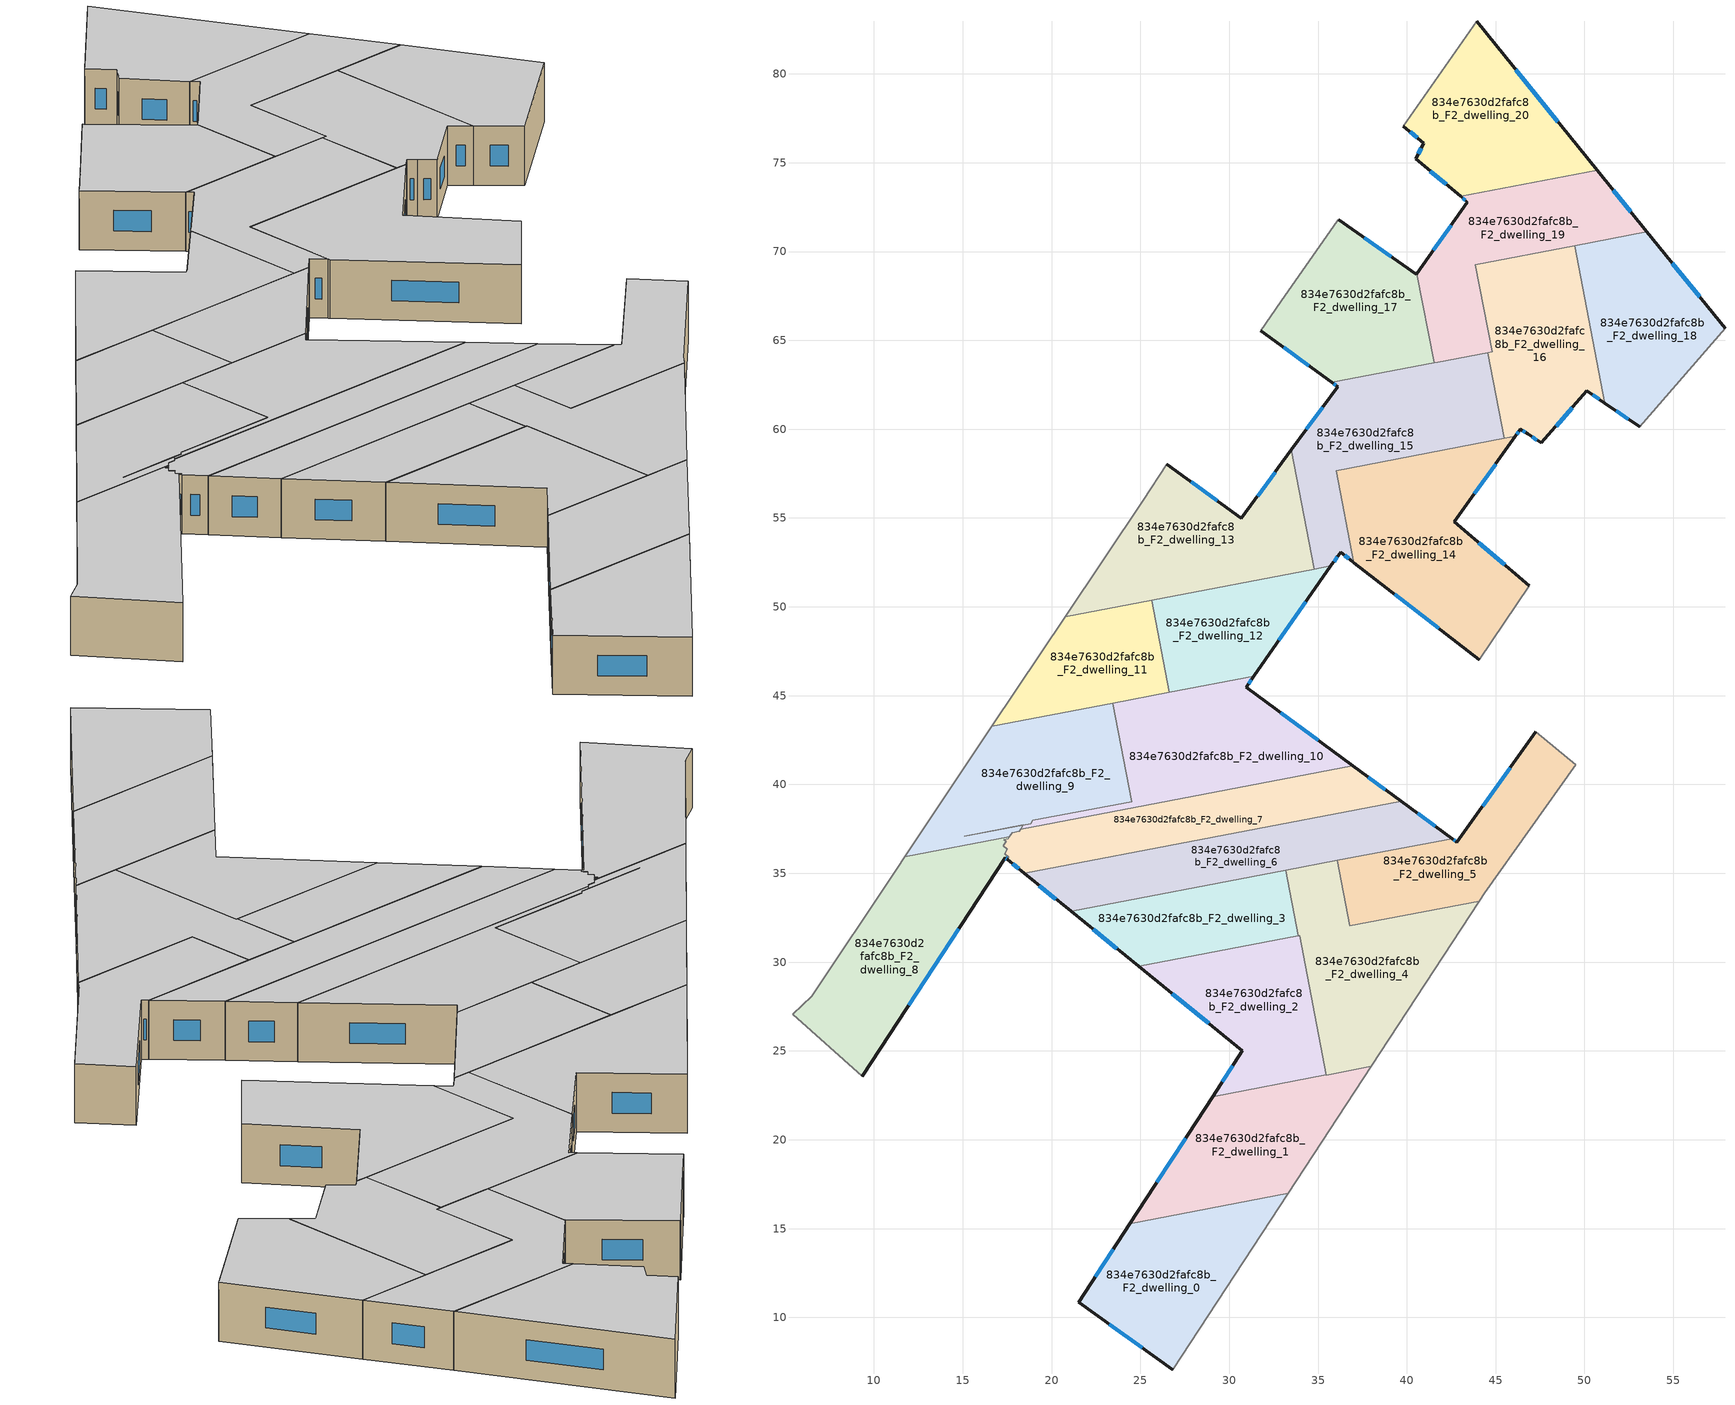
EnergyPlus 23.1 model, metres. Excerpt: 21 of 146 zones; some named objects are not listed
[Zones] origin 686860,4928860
834e7630d2fafc8b_F2_dwelling_0
 floor to 834e7630d2fafc8b_F1_dwelling_0 (EU_floor_Construction): 33.31,16.98 26.82,7.06 21.54,10.86 24.41,15.28 z6
 wall outside (EU_wall_Construction): 24.41,15.28 21.54,10.86 26.82,7.06 z6:9
 wall to 834e7630d2fafc8b_F2_dwelling_1 (EU_wall_Construction): 33.31,16.98 24.41,15.28 z6:9
 wall adiabatic (EU_wall_Construction): 26.82,7.06 33.31,16.98 z6:9
 window (EU_Window_Construction): 23.26,9.63 25.1,8.3 / 23.48,13.84 22.47,12.3 z6.98:8.02
 ceiling to 834e7630d2fafc8b_F3_dwelling_0 (EU_floor_Construction): 26.82,7.06 33.31,16.98 24.41,15.28 21.54,10.86 z9
834e7630d2fafc8b_F2_dwelling_1
 floor to 834e7630d2fafc8b_F1_dwelling_1 (EU_floor_Construction): 37.99,24.13 33.31,16.98 24.41,15.28 29.07,22.42 z6
 wall outside (EU_wall_Construction): 29.07,22.42 24.41,15.28 z6:9
 wall adiabatic (EU_wall_Construction): 33.31,16.98 37.99,24.13 z6:9
 wall to 834e7630d2fafc8b_F2_dwelling_2 (EU_wall_Construction): 35.47,23.65 29.07,22.42 z6:9
 wall to 834e7630d2fafc8b_F2_dwelling_4 (EU_wall_Construction): 37.99,24.13 35.47,23.65 z6:9
 window (EU_Window_Construction): 27.55,20.1 25.93,17.6 z6.98:8.02
 ceiling to 834e7630d2fafc8b_F3_dwelling_1 (EU_floor_Construction): 33.31,16.98 37.99,24.13 29.07,22.42 24.41,15.28 z9
834e7630d2fafc8b_F2_dwelling_10
 floor to 834e7630d2fafc8b_F1_dwelling_10 (EU_floor_Construction): 36.95,41.07 18.26,37.49 18.42,37.72 15.1,37.08 18.83,37.8 18.94,37.97 24.52,39.04 23.46,44.57 31.39,46.09 30.96,45.47 z6
 wall outside (EU_wall_Construction): 36.95,41.07 30.96,45.47 31.39,46.09 z6:9
 wall to 834e7630d2fafc8b_F2_dwelling_9 (EU_wall_Construction): 23.46,44.57 24.52,39.04 18.94,37.97 18.83,37.8 15.1,37.08 18.42,37.72 18.26,37.49 z6:9
 wall to 834e7630d2fafc8b_F2_dwelling_7 (EU_wall_Construction): 18.26,37.49 36.95,41.07 z6:9
 wall to 834e7630d2fafc8b_F2_dwelling_12 (EU_wall_Construction): 31.39,46.09 26.63,45.18 z6:9
 wall to 834e7630d2fafc8b_F2_dwelling_11 (EU_wall_Construction): 26.63,45.18 23.46,44.57 z6:9
 window (EU_Window_Construction): 31.1,45.67 31.25,45.89 / 35,42.5 32.91,44.04 z6.98:8.02
 ceiling to 834e7630d2fafc8b_F3_dwelling_10 (EU_floor_Construction): 36.95,41.07 30.96,45.47 31.39,46.09 23.46,44.57 24.52,39.04 18.94,37.97 18.83,37.8 15.1,37.08 18.42,37.72 18.26,37.49 z9
834e7630d2fafc8b_F2_dwelling_11
 floor to 834e7630d2fafc8b_F1_dwelling_11 (EU_floor_Construction): 25.64,50.37 26.63,45.18 16.65,43.27 20.77,49.43 z6
 wall adiabatic (EU_wall_Construction): 20.77,49.43 16.65,43.27 z6:9
 wall to 834e7630d2fafc8b_F2_dwelling_12 (EU_wall_Construction): 26.63,45.18 25.64,50.37 z6:9
 wall to 834e7630d2fafc8b_F2_dwelling_9 (EU_wall_Construction): 16.65,43.27 23.46,44.57 z6:9
 wall to 834e7630d2fafc8b_F2_dwelling_13 (EU_wall_Construction): 25.64,50.37 20.77,49.43 z6:9
 ceiling to 834e7630d2fafc8b_F3_dwelling_11 (EU_floor_Construction): 26.63,45.18 25.64,50.37 20.77,49.43 16.65,43.27 z9
834e7630d2fafc8b_F2_dwelling_12
 floor to 834e7630d2fafc8b_F1_dwelling_12 (EU_floor_Construction): 35.73,52.3 31.39,46.09 26.63,45.18 25.64,50.37 z6
 wall outside (EU_wall_Construction): 31.39,46.09 35.73,52.3 z6:9
 wall to 834e7630d2fafc8b_F2_dwelling_15 (EU_wall_Construction): 35.73,52.3 34.78,52.12 z6:9
 wall to 834e7630d2fafc8b_F2_dwelling_13 (EU_wall_Construction): 34.79,52.12 25.64,50.37 z6:9
 window (EU_Window_Construction): 32.8,48.11 34.32,50.28 z6.98:8.02
 ceiling to 834e7630d2fafc8b_F3_dwelling_12 (EU_floor_Construction): 31.39,46.09 35.73,52.3 25.64,50.37 26.63,45.18 z9
834e7630d2fafc8b_F2_dwelling_13
 floor to 834e7630d2fafc8b_F1_dwelling_13 (EU_floor_Construction): 33.5,58.83 34.79,52.12 20.77,49.43 25.16,56 26.5,58.02 30.69,54.97 z6
 wall outside (EU_wall_Construction): 33.5,58.83 30.69,54.97 26.5,58.02 z6:9
 wall adiabatic (EU_wall_Construction): 26.5,58.02 25.16,56 20.77,49.43 z6:9
 wall to 834e7630d2fafc8b_F2_dwelling_15 (EU_wall_Construction): 34.79,52.12 33.5,58.83 z6:9
 window (EU_Window_Construction): 29.33,55.96 27.86,57.03 / 32.59,57.57 31.6,56.23 z6.98:8.02
 ceiling to 834e7630d2fafc8b_F3_dwelling_13 (EU_floor_Construction): 34.79,52.12 33.5,58.83 30.69,54.97 26.5,58.02 25.16,56 20.77,49.43 z9
834e7630d2fafc8b_F2_dwelling_14
 floor to 834e7630d2fafc8b_F1_dwelling_14 (EU_floor_Construction): 46.11,59.6 42.68,54.79 46.88,51.18 44.09,47.01 37.02,52.49 36.03,57.67 z6
 wall outside (EU_wall_Construction): 37.02,52.49 44.09,47.01 / 46.88,51.18 42.68,54.79 46.11,59.6 z6:9
 wall adiabatic (EU_wall_Construction): 44.09,47.01 46.88,51.18 z6:9
 wall to 834e7630d2fafc8b_F2_dwelling_15 (EU_wall_Construction): 45.48,59.48 36.03,57.67 37.02,52.49 z6:9
 wall to 834e7630d2fafc8b_F2_dwelling_16 (EU_wall_Construction): 46.11,59.6 45.48,59.48 z6:9
 window (EU_Window_Construction): 39.32,50.71 41.79,48.79 / 43.79,56.35 44.99,58.04 / 45.51,52.36 44.04,53.62 z6.98:8.02
 ceiling to 834e7630d2fafc8b_F3_dwelling_14 (EU_floor_Construction): 44.09,47.01 46.88,51.18 42.68,54.79 46.11,59.6 36.03,57.67 37.02,52.49 z9
834e7630d2fafc8b_F2_dwelling_15
 floor to 834e7630d2fafc8b_F1_dwelling_15 (EU_floor_Construction): 44.55,64.31 45.48,59.48 36.03,57.67 37.02,52.49 36.96,52.53 36.27,53.07 35.73,52.3 34.79,52.12 33.5,58.83 36.1,62.39 35.77,62.63 z6
 wall outside (EU_wall_Construction): 35.73,52.3 36.27,53.07 36.96,52.53 37.02,52.49 / 35.77,62.63 36.1,62.39 33.5,58.83 z6:9
 wall to 834e7630d2fafc8b_F2_dwelling_16 (EU_wall_Construction): 45.48,59.48 44.55,64.31 z6:9
 wall to 834e7630d2fafc8b_F2_dwelling_17 (EU_wall_Construction): 41.53,63.73 35.77,62.63 z6:9
 wall to 834e7630d2fafc8b_F2_dwelling_19 (EU_wall_Construction): 44.55,64.31 41.73,63.77 41.53,63.73 z6:9
 window (EU_Window_Construction): 36.49,52.9 36.74,52.71 / 35.9,52.55 36.09,52.82 / 35.25,61.23 34.35,59.99 / 35.88,62.55 35.99,62.47 z6.98:8.02
 ceiling to 834e7630d2fafc8b_F3_dwelling_15 (EU_floor_Construction): 45.48,59.48 44.55,64.31 35.77,62.63 36.1,62.39 33.5,58.83 34.79,52.12 35.73,52.3 36.27,53.07 36.96,52.53 37.02,52.49 36.03,57.67 z9
834e7630d2fafc8b_F2_dwelling_16
 floor to 834e7630d2fafc8b_F1_dwelling_16 (EU_floor_Construction): 49.45,70.33 51.15,61.46 50.13,62.15 47.58,59.22 46.8,59.73 46.39,59.99 46.11,59.6 45.48,59.48 44.55,64.31 44.8,64.36 43.86,69.26 z6
 wall outside (EU_wall_Construction): 46.11,59.6 46.39,59.99 46.8,59.73 47.58,59.22 50.13,62.15 51.15,61.46 z6:9
 wall to 834e7630d2fafc8b_F2_dwelling_18 (EU_wall_Construction): 51.15,61.46 49.45,70.33 z6:9
 wall to 834e7630d2fafc8b_F2_dwelling_19 (EU_wall_Construction): 49.45,70.33 43.86,69.26 44.8,64.36 44.55,64.31 z6:9
 window (EU_Window_Construction): 50.46,61.93 50.82,61.68 / 48.41,60.17 49.3,61.2 / 47.05,59.56 47.32,59.39 / 46.52,59.91 46.66,59.82 / 46.2,59.73 46.3,59.86 z6.98:8.02
 ceiling to 834e7630d2fafc8b_F3_dwelling_16 (EU_floor_Construction): 51.15,61.46 49.45,70.33 43.86,69.26 44.8,64.36 44.55,64.31 45.48,59.48 46.11,59.6 46.39,59.99 46.8,59.73 47.58,59.22 50.13,62.15 z9
834e7630d2fafc8b_F2_dwelling_17
 floor to 834e7630d2fafc8b_F1_dwelling_17 (EU_floor_Construction): 40.57,68.76 41.53,63.73 35.77,62.63 31.77,65.55 32.9,67.16 36.11,71.77 36.14,71.81 36.18,71.78 40.54,68.71 z6
 wall outside (EU_wall_Construction): 40.57,68.76 40.54,68.71 36.18,71.78 / 31.77,65.55 35.77,62.63 z6:9
 wall adiabatic (EU_wall_Construction): 36.18,71.78 36.14,71.81 36.11,71.77 32.9,67.16 31.77,65.55 z6:9
 wall to 834e7630d2fafc8b_F2_dwelling_19 (EU_wall_Construction): 41.53,63.73 40.57,68.76 z6:9
 window (EU_Window_Construction): 39.12,69.71 37.6,70.78 / 33.07,64.6 34.47,63.58 z6.98:8.02
 ceiling to 834e7630d2fafc8b_F3_dwelling_17 (EU_floor_Construction): 41.53,63.73 40.57,68.76 40.54,68.71 36.18,71.78 36.14,71.81 36.11,71.77 32.9,67.16 31.77,65.55 35.77,62.63 z9
834e7630d2fafc8b_F2_dwelling_18
 floor to 834e7630d2fafc8b_F1_dwelling_18 (EU_floor_Construction): 53.51,71.11 57.91,65.67 53.1,60.13 51.15,61.46 49.45,70.33 z6
 wall outside (EU_wall_Construction): 51.15,61.46 53.1,60.13 / 57.91,65.67 53.51,71.11 z6:9
 wall adiabatic (EU_wall_Construction): 53.1,60.13 57.91,65.67 z6:9
 wall to 834e7630d2fafc8b_F2_dwelling_19 (EU_wall_Construction): 53.51,71.11 49.45,70.33 z6:9
 window (EU_Window_Construction): 51.78,61.03 52.46,60.56 / 56.48,67.44 54.94,69.34 z6.98:8.02
 ceiling to 834e7630d2fafc8b_F3_dwelling_18 (EU_floor_Construction): 53.1,60.13 57.91,65.67 53.51,71.11 49.45,70.33 51.15,61.46 z9
834e7630d2fafc8b_F2_dwelling_19
 floor to 834e7630d2fafc8b_F1_dwelling_19 (EU_floor_Construction): 50.71,74.57 53.51,71.11 43.86,69.26 44.8,64.36 41.73,63.77 41.53,63.73 40.57,68.76 43.41,72.78 43.03,73.1 z6
 wall outside (EU_wall_Construction): 43.03,73.1 43.41,72.78 40.57,68.76 / 53.51,71.11 50.71,74.57 z6:9
 wall to 834e7630d2fafc8b_F2_dwelling_20 (EU_wall_Construction): 50.71,74.57 43.03,73.1 z6:9
 window (EU_Window_Construction): 43.16,72.99 43.29,72.88 / 52.6,72.23 51.62,73.44 / 42.49,71.47 41.49,70.07 z6.98:8.02
 ceiling to 834e7630d2fafc8b_F3_dwelling_19 (EU_floor_Construction): 53.51,71.11 50.71,74.57 43.03,73.1 43.41,72.78 40.57,68.76 41.53,63.73 41.73,63.77 44.8,64.36 43.86,69.26 z9
834e7630d2fafc8b_F2_dwelling_2
 floor to 834e7630d2fafc8b_F1_dwelling_2 (EU_floor_Construction): 33.97,31.5 35.47,23.65 29.07,22.42 30.75,25 24.9,29.76 z6
 wall outside (EU_wall_Construction): 24.9,29.76 30.75,25 29.07,22.42 z6:9
 wall to 834e7630d2fafc8b_F2_dwelling_4 (EU_wall_Construction): 35.47,23.65 33.97,31.5 33.89,31.48 z6:9
 wall to 834e7630d2fafc8b_F2_dwelling_3 (EU_wall_Construction): 33.89,31.48 24.9,29.76 z6:9
 window (EU_Window_Construction): 30.2,24.16 29.61,23.26 / 26.8,28.21 28.85,26.55 z6.98:8.02
 ceiling to 834e7630d2fafc8b_F3_dwelling_2 (EU_floor_Construction): 35.47,23.65 33.97,31.5 24.9,29.76 30.75,25 29.07,22.42 z9
834e7630d2fafc8b_F2_dwelling_20
 floor to 834e7630d2fafc8b_F1_dwelling_20 (EU_floor_Construction): 43.93,82.95 50.71,74.57 43.03,73.1 40.51,75.21 40.96,76.1 39.81,77.06 z6
 wall outside (EU_wall_Construction): 50.71,74.57 43.93,82.95 / 39.81,77.06 40.96,76.1 40.51,75.21 43.03,73.1 z6:9
 wall adiabatic (EU_wall_Construction): 43.93,82.95 39.81,77.06 z6:9
 window (EU_Window_Construction): 48.51,77.29 46.13,80.23 / 41.33,74.52 42.21,73.78 / 40.81,75.81 40.66,75.5 / 40.18,76.75 40.59,76.41 z6.98:8.02
 ceiling to 834e7630d2fafc8b_F3_dwelling_20 (EU_floor_Construction): 50.71,74.57 43.93,82.95 39.81,77.06 40.96,76.1 40.51,75.21 43.03,73.1 z9
834e7630d2fafc8b_F2_dwelling_3
 floor to 834e7630d2fafc8b_F1_dwelling_3 (EU_floor_Construction): 33.19,35.17 33.89,31.48 24.9,29.76 21.1,32.85 z6
 wall outside (EU_wall_Construction): 21.1,32.85 24.9,29.76 z6:9
 wall to 834e7630d2fafc8b_F2_dwelling_4 (EU_wall_Construction): 33.89,31.48 33.19,35.17 z6:9
 wall to 834e7630d2fafc8b_F2_dwelling_6 (EU_wall_Construction): 33.19,35.17 21.1,32.85 z6:9
 window (EU_Window_Construction): 22.34,31.85 23.67,30.77 z6.98:8.02
 ceiling to 834e7630d2fafc8b_F3_dwelling_3 (EU_floor_Construction): 33.89,31.48 33.19,35.17 21.1,32.85 24.9,29.76 z9
834e7630d2fafc8b_F2_dwelling_4
 floor to 834e7630d2fafc8b_F1_dwelling_4 (EU_floor_Construction): 44.08,33.43 37.99,24.13 35.47,23.65 33.97,31.5 33.89,31.48 33.19,35.17 36.09,35.72 36.8,32.04 z6
 wall to 834e7630d2fafc8b_F2_dwelling_5 (EU_wall_Construction): 44.08,33.43 36.8,32.04 36.09,35.72 z6:9
 wall adiabatic (EU_wall_Construction): 37.99,24.13 44.08,33.43 z6:9
 wall to 834e7630d2fafc8b_F2_dwelling_6 (EU_wall_Construction): 36.09,35.72 33.19,35.17 z6:9
 ceiling to 834e7630d2fafc8b_F3_dwelling_4 (EU_floor_Construction): 37.99,24.13 44.08,33.43 36.8,32.04 36.09,35.72 33.19,35.17 33.89,31.48 33.97,31.5 35.47,23.65 z9
834e7630d2fafc8b_F2_dwelling_5
 floor to 834e7630d2fafc8b_F1_dwelling_5 (EU_floor_Construction): 49.5,41.11 44.4,33.91 44.08,33.43 36.8,32.04 36.09,35.72 42.54,36.96 42.82,36.75 47.27,42.96 z6
 wall outside (EU_wall_Construction): 47.27,42.96 42.82,36.75 42.54,36.96 z6:9
 wall adiabatic (EU_wall_Construction): 44.08,33.43 44.4,33.91 49.5,41.11 47.27,42.96 z6:9
 wall to 834e7630d2fafc8b_F2_dwelling_6 (EU_wall_Construction): 42.54,36.96 36.09,35.72 z6:9
 window (EU_Window_Construction): 42.73,36.82 42.63,36.89 / 45.82,40.94 44.27,38.77 z6.98:8.02
 ceiling to 834e7630d2fafc8b_F3_dwelling_5 (EU_floor_Construction): 44.4,33.91 49.5,41.11 47.27,42.96 42.82,36.75 42.54,36.96 36.09,35.72 36.8,32.04 44.08,33.43 z9
834e7630d2fafc8b_F2_dwelling_6
 floor to 834e7630d2fafc8b_F1_dwelling_6 (EU_floor_Construction): 42.54,36.96 21.1,32.85 18.46,35 39.68,39.06 z6
 wall outside (EU_wall_Construction): 42.54,36.96 39.68,39.06 / 18.46,35 21.1,32.85 z6:9
 wall to 834e7630d2fafc8b_F2_dwelling_7 (EU_wall_Construction): 39.68,39.06 18.46,35 z6:9
 window (EU_Window_Construction): 41.61,37.64 40.61,38.38 / 19.32,34.3 20.24,33.55 z6.98:8.02
 ceiling to 834e7630d2fafc8b_F3_dwelling_6 (EU_floor_Construction): 42.54,36.96 39.68,39.06 18.46,35 21.1,32.85 z9
834e7630d2fafc8b_F2_dwelling_7
 floor to 834e7630d2fafc8b_F1_dwelling_7 (EU_floor_Construction): 39.68,39.06 18.46,35 17.51,35.78 17.59,35.9 17.35,36.09 17.52,36.35 17.29,36.54 17.45,36.79 17.32,36.9 17.55,36.94 17.78,37.29 18.19,37.37 18.26,37.49 36.95,41.07 z6
 wall outside (EU_wall_Construction): 39.68,39.06 36.95,41.07 / 17.51,35.78 18.46,35 z6:9
 wall to 834e7630d2fafc8b_F2_dwelling_8 (EU_wall_Construction): 17.63,37.06 17.55,36.94 17.32,36.9 17.45,36.79 17.29,36.54 17.52,36.35 17.35,36.09 17.59,35.9 17.51,35.78 z6:9
 wall to 834e7630d2fafc8b_F2_dwelling_9 (EU_wall_Construction): 18.26,37.49 18.19,37.37 17.78,37.29 17.63,37.06 z6:9
 window (EU_Window_Construction): 38.79,39.71 37.84,40.41 / 17.82,35.52 18.15,35.25 z6.98:8.02
 ceiling to 834e7630d2fafc8b_F3_dwelling_7 (EU_floor_Construction): 39.68,39.06 36.95,41.07 18.26,37.49 18.19,37.37 17.78,37.29 17.55,36.94 17.32,36.9 17.45,36.79 17.29,36.54 17.52,36.35 17.35,36.09 17.59,35.9 17.51,35.78 18.46,35 z9
834e7630d2fafc8b_F2_dwelling_8
 floor to 834e7630d2fafc8b_F1_dwelling_8 (EU_floor_Construction): 17.63,37.06 17.55,36.94 17.32,36.9 17.45,36.79 17.29,36.54 17.52,36.35 17.35,36.09 17.59,35.9 17.51,35.78 17.39,35.87 9.36,23.57 5.42,27.07 6.5,28.08 11.2,35.12 11.32,35.29 11.74,35.93 z6
 wall outside (EU_wall_Construction): 9.36,23.57 17.39,35.87 17.51,35.78 z6:9
 wall adiabatic (EU_wall_Construction): 11.74,35.93 11.32,35.29 11.2,35.12 6.5,28.08 5.42,27.07 9.36,23.57 z6:9
 wall to 834e7630d2fafc8b_F2_dwelling_9 (EU_wall_Construction): 17.63,37.06 11.74,35.93 z6:9
 window (EU_Window_Construction): 17.43,35.84 17.47,35.81 / 11.97,27.57 14.78,31.87 z6.98:8.02
 ceiling to 834e7630d2fafc8b_F3_dwelling_8 (EU_floor_Construction): 9.36,23.57 17.39,35.87 17.51,35.78 17.59,35.9 17.35,36.09 17.52,36.35 17.29,36.54 17.45,36.79 17.32,36.9 17.55,36.94 17.63,37.06 11.74,35.93 11.32,35.29 11.2,35.12 6.5,28.08 5.42,27.07 z9
834e7630d2fafc8b_F2_dwelling_9
 floor to 834e7630d2fafc8b_F1_dwelling_9 (EU_floor_Construction): 23.46,44.57 24.52,39.04 18.94,37.97 18.83,37.8 15.1,37.08 18.42,37.72 18.19,37.37 17.78,37.29 17.63,37.06 11.74,35.93 16.65,43.27 z6
 wall adiabatic (EU_wall_Construction): 16.65,43.27 11.74,35.93 z6:9
 ceiling to 834e7630d2fafc8b_F3_dwelling_9 (EU_floor_Construction): 24.52,39.04 23.46,44.57 16.65,43.27 11.74,35.93 17.63,37.06 17.78,37.29 18.19,37.37 18.42,37.72 15.1,37.08 18.83,37.8 18.94,37.97 z9
[Building]
EU S2 Campaign: North Axis=0; Terrain=City; Solar Distribution=FullExterior
[Site:Location]
Bologna: Latitude=44.5; Longitude=11.25; Time Zone=1; Elevation=37
[SizingPeriod:WeatherFileDays]
AnnualSizingPeriod: Begin Month=1; Begin Day of Month=1; End Month=12; End Day of Month=31; Day of Week for Start Day=Monday; Use Weather File Daylight Saving Period=No; Use Weather File Rain and Snow Indicators=No
[MATERIAL]
EU_InternalMass_Material: Roughness=MediumRough; Thickness=0.1; Conductivity=1; Density=1800; Specific Heat=900; Thermal Absorptance=0.9; Solar Absorptance=0.7; Visible Absorptance=0.7
[MATERIAL:NOMASS] Roughness=MediumRough; Thermal Absorptance=0.9; Solar Absorptance=0.7; Visible Absorptance=0.7
Name | Thermal Resistance
EU_wall_NoMass | 0.905828
EU_floor_NoMass | 0.67114
[WINDOWMATERIAL:SIMPLEGLAZINGSYSTEM]
EU_Window_SimpleGlazing: UFactor=4.52486; Solar Heat Gain Coefficient=0.85; Visible Transmittance=0.85
[CONSTRUCTION]
EU_wall_Construction: EU_wall_NoMass
EU_floor_Construction: EU_floor_NoMass
EU_Window_Construction: EU_Window_SimpleGlazing
EU_InternalMass_Construction: EU_InternalMass_Material
[ZONE] Type=1; Multiplier=1; Ceiling Height=autocalculate; Floor Area=autocalculate; Part of Total Floor Area=Yes
Name | Volume
834e7630d2fafc8b_F2_dwelling_0 | 167.116
834e7630d2fafc8b_F2_dwelling_1 | 167.156
834e7630d2fafc8b_F2_dwelling_10 | 183.51
834e7630d2fafc8b_F2_dwelling_11; 834e7630d2fafc8b_F2_dwelling_12 | 119.741
834e7630d2fafc8b_F2_dwelling_13 | 192.375
834e7630d2fafc8b_F2_dwelling_14 | 222.408
834e7630d2fafc8b_F2_dwelling_15 | 192.385
834e7630d2fafc8b_F2_dwelling_16 | 164.728
834e7630d2fafc8b_F2_dwelling_17 | 163.993
834e7630d2fafc8b_F2_dwelling_18 | 164.744
834e7630d2fafc8b_F2_dwelling_19 | 170.244
834e7630d2fafc8b_F2_dwelling_2 | 154.222
834e7630d2fafc8b_F2_dwelling_20 | 167.125
834e7630d2fafc8b_F2_dwelling_3 | 120.756
834e7630d2fafc8b_F2_dwelling_4 | 187.524
834e7630d2fafc8b_F2_dwelling_5 | 154.05
834e7630d2fafc8b_F2_dwelling_6 | 169.698
834e7630d2fafc8b_F2_dwelling_7 | 156.286
834e7630d2fafc8b_F2_dwelling_8 | 195.521
834e7630d2fafc8b_F2_dwelling_9 | 176.445
[INTERNALMASS] Construction=EU_InternalMass_Construction
Name | Zone or ZoneList | Surface Area
834e7630d2fafc8b_F2_dwelling_0_EU_InternalMass | 834e7630d2fafc8b_F2_dwelling_0 | 55.7056
834e7630d2fafc8b_F2_dwelling_1_EU_InternalMass | 834e7630d2fafc8b_F2_dwelling_1 | 55.7185
834e7630d2fafc8b_F2_dwelling_2_EU_InternalMass | 834e7630d2fafc8b_F2_dwelling_2 | 51.4087
834e7630d2fafc8b_F2_dwelling_3_EU_InternalMass | 834e7630d2fafc8b_F2_dwelling_3 | 40.2547
834e7630d2fafc8b_F2_dwelling_4_EU_InternalMass | 834e7630d2fafc8b_F2_dwelling_4 | 62.5079
834e7630d2fafc8b_F2_dwelling_5_EU_InternalMass | 834e7630d2fafc8b_F2_dwelling_5 | 51.3481
834e7630d2fafc8b_F2_dwelling_6_EU_InternalMass | 834e7630d2fafc8b_F2_dwelling_6 | 56.5643
834e7630d2fafc8b_F2_dwelling_7_EU_InternalMass | 834e7630d2fafc8b_F2_dwelling_7 | 52.0981
834e7630d2fafc8b_F2_dwelling_8_EU_InternalMass | 834e7630d2fafc8b_F2_dwelling_8 | 65.1701
834e7630d2fafc8b_F2_dwelling_9_EU_InternalMass | 834e7630d2fafc8b_F2_dwelling_9 | 58.8126
834e7630d2fafc8b_F2_dwelling_10_EU_InternalMass | 834e7630d2fafc8b_F2_dwelling_10 | 61.172
834e7630d2fafc8b_F2_dwelling_11_EU_InternalMass | 834e7630d2fafc8b_F2_dwelling_11 | 39.9137
834e7630d2fafc8b_F2_dwelling_12_EU_InternalMass | 834e7630d2fafc8b_F2_dwelling_12 | 39.9132
834e7630d2fafc8b_F2_dwelling_13_EU_InternalMass | 834e7630d2fafc8b_F2_dwelling_13 | 64.1222
834e7630d2fafc8b_F2_dwelling_14_EU_InternalMass | 834e7630d2fafc8b_F2_dwelling_14 | 74.1361
834e7630d2fafc8b_F2_dwelling_15_EU_InternalMass | 834e7630d2fafc8b_F2_dwelling_15 | 64.1271
834e7630d2fafc8b_F2_dwelling_16_EU_InternalMass | 834e7630d2fafc8b_F2_dwelling_16 | 54.9099
834e7630d2fafc8b_F2_dwelling_17_EU_InternalMass | 834e7630d2fafc8b_F2_dwelling_17 | 54.6657
834e7630d2fafc8b_F2_dwelling_18_EU_InternalMass | 834e7630d2fafc8b_F2_dwelling_18 | 54.9152
834e7630d2fafc8b_F2_dwelling_19_EU_InternalMass | 834e7630d2fafc8b_F2_dwelling_19 | 56.7516
834e7630d2fafc8b_F2_dwelling_20_EU_InternalMass | 834e7630d2fafc8b_F2_dwelling_20 | 55.7085
[OTHEREQUIPMENT] Fuel Type=Electricity; Design Level Calculation Method=Watts/Area; Power per Zone Floor Area=1; Fraction Latent=0; Fraction Radiant=0; Fraction Lost=0; Carbon Dioxide Generation Rate=0; EndUse Subcategory=EU_Step8_InternalGains
Name | Zone or ZoneList or Space or SpaceList | Schedule
EU_Step8_InternalGain_834e7630d2fafc8b_F2_dwelling_0_f000 | 834e7630d2fafc8b_F2_dwelling_0 | EU_Step8_GainSchedule_834e7630d2fafc8b_F2_dwelling_0_f000
EU_Step8_InternalGain_834e7630d2fafc8b_F2_dwelling_1_f000 | 834e7630d2fafc8b_F2_dwelling_1 | EU_Step8_GainSchedule_834e7630d2fafc8b_F2_dwelling_1_f000
EU_Step8_InternalGain_834e7630d2fafc8b_F2_dwelling_2_f000 | 834e7630d2fafc8b_F2_dwelling_2 | EU_Step8_GainSchedule_834e7630d2fafc8b_F2_dwelling_2_f000
EU_Step8_InternalGain_834e7630d2fafc8b_F2_dwelling_3_f000 | 834e7630d2fafc8b_F2_dwelling_3 | EU_Step8_GainSchedule_834e7630d2fafc8b_F2_dwelling_3_f000
EU_Step8_InternalGain_834e7630d2fafc8b_F2_dwelling_4_f000 | 834e7630d2fafc8b_F2_dwelling_4 | EU_Step8_GainSchedule_834e7630d2fafc8b_F2_dwelling_4_f000
EU_Step8_InternalGain_834e7630d2fafc8b_F2_dwelling_5_f000 | 834e7630d2fafc8b_F2_dwelling_5 | EU_Step8_GainSchedule_834e7630d2fafc8b_F2_dwelling_5_f000
EU_Step8_InternalGain_834e7630d2fafc8b_F2_dwelling_6_f000 | 834e7630d2fafc8b_F2_dwelling_6 | EU_Step8_GainSchedule_834e7630d2fafc8b_F2_dwelling_6_f000
EU_Step8_InternalGain_834e7630d2fafc8b_F2_dwelling_7_f000 | 834e7630d2fafc8b_F2_dwelling_7 | EU_Step8_GainSchedule_834e7630d2fafc8b_F2_dwelling_7_f000
EU_Step8_InternalGain_834e7630d2fafc8b_F2_dwelling_8_f000 | 834e7630d2fafc8b_F2_dwelling_8 | EU_Step8_GainSchedule_834e7630d2fafc8b_F2_dwelling_8_f000
EU_Step8_InternalGain_834e7630d2fafc8b_F2_dwelling_9_f000 | 834e7630d2fafc8b_F2_dwelling_9 | EU_Step8_GainSchedule_834e7630d2fafc8b_F2_dwelling_9_f000
EU_Step8_InternalGain_834e7630d2fafc8b_F2_dwelling_10_f000 | 834e7630d2fafc8b_F2_dwelling_10 | EU_Step8_GainSchedule_834e7630d2fafc8b_F2_dwelling_10_f000
EU_Step8_InternalGain_834e7630d2fafc8b_F2_dwelling_11_f000 | 834e7630d2fafc8b_F2_dwelling_11 | EU_Step8_GainSchedule_834e7630d2fafc8b_F2_dwelling_11_f000
EU_Step8_InternalGain_834e7630d2fafc8b_F2_dwelling_12_f000 | 834e7630d2fafc8b_F2_dwelling_12 | EU_Step8_GainSchedule_834e7630d2fafc8b_F2_dwelling_12_f000
EU_Step8_InternalGain_834e7630d2fafc8b_F2_dwelling_13_f000 | 834e7630d2fafc8b_F2_dwelling_13 | EU_Step8_GainSchedule_834e7630d2fafc8b_F2_dwelling_13_f000
EU_Step8_InternalGain_834e7630d2fafc8b_F2_dwelling_14_f000 | 834e7630d2fafc8b_F2_dwelling_14 | EU_Step8_GainSchedule_834e7630d2fafc8b_F2_dwelling_14_f000
EU_Step8_InternalGain_834e7630d2fafc8b_F2_dwelling_15_f000 | 834e7630d2fafc8b_F2_dwelling_15 | EU_Step8_GainSchedule_834e7630d2fafc8b_F2_dwelling_15_f000
EU_Step8_InternalGain_834e7630d2fafc8b_F2_dwelling_16_f000 | 834e7630d2fafc8b_F2_dwelling_16 | EU_Step8_GainSchedule_834e7630d2fafc8b_F2_dwelling_16_f000
EU_Step8_InternalGain_834e7630d2fafc8b_F2_dwelling_17_f000 | 834e7630d2fafc8b_F2_dwelling_17 | EU_Step8_GainSchedule_834e7630d2fafc8b_F2_dwelling_17_f000
EU_Step8_InternalGain_834e7630d2fafc8b_F2_dwelling_18_f000 | 834e7630d2fafc8b_F2_dwelling_18 | EU_Step8_GainSchedule_834e7630d2fafc8b_F2_dwelling_18_f000
EU_Step8_InternalGain_834e7630d2fafc8b_F2_dwelling_19_f000 | 834e7630d2fafc8b_F2_dwelling_19 | EU_Step8_GainSchedule_834e7630d2fafc8b_F2_dwelling_19_f000
EU_Step8_InternalGain_834e7630d2fafc8b_F2_dwelling_20_f000 | 834e7630d2fafc8b_F2_dwelling_20 | EU_Step8_GainSchedule_834e7630d2fafc8b_F2_dwelling_20_f000
[ZONEVENTILATION:DESIGNFLOWRATE] Schedule=EU_AlwaysOn; Design Flow Rate Calculation Method=AirChanges/Hour; Air Changes per Hour=0.73129; Ventilation Type=Natural; Fan Pressure Rise=0; Fan Total Efficiency=1; Constant Term Coefficient=1; Temperature Term Coefficient=0; Velocity Term Coefficient=0; Velocity Squared Term Coefficient=0; Minimum Indoor Temperature=-100; Maximum Indoor Temperature=100; Delta Temperature=-100; Minimum Outdoor Temperature=-100; Maximum Outdoor Temperature=100; Maximum Wind Speed=40
Name | Zone or ZoneList or Space or SpaceList
EU_ConstantAir_834e7630d2fafc8b_F2_dwelling_0 | 834e7630d2fafc8b_F2_dwelling_0
EU_ConstantAir_834e7630d2fafc8b_F2_dwelling_1 | 834e7630d2fafc8b_F2_dwelling_1
EU_ConstantAir_834e7630d2fafc8b_F2_dwelling_2 | 834e7630d2fafc8b_F2_dwelling_2
EU_ConstantAir_834e7630d2fafc8b_F2_dwelling_3 | 834e7630d2fafc8b_F2_dwelling_3
EU_ConstantAir_834e7630d2fafc8b_F2_dwelling_4 | 834e7630d2fafc8b_F2_dwelling_4
EU_ConstantAir_834e7630d2fafc8b_F2_dwelling_5 | 834e7630d2fafc8b_F2_dwelling_5
EU_ConstantAir_834e7630d2fafc8b_F2_dwelling_6 | 834e7630d2fafc8b_F2_dwelling_6
EU_ConstantAir_834e7630d2fafc8b_F2_dwelling_7 | 834e7630d2fafc8b_F2_dwelling_7
EU_ConstantAir_834e7630d2fafc8b_F2_dwelling_8 | 834e7630d2fafc8b_F2_dwelling_8
EU_ConstantAir_834e7630d2fafc8b_F2_dwelling_9 | 834e7630d2fafc8b_F2_dwelling_9
EU_ConstantAir_834e7630d2fafc8b_F2_dwelling_10 | 834e7630d2fafc8b_F2_dwelling_10
EU_ConstantAir_834e7630d2fafc8b_F2_dwelling_11 | 834e7630d2fafc8b_F2_dwelling_11
EU_ConstantAir_834e7630d2fafc8b_F2_dwelling_12 | 834e7630d2fafc8b_F2_dwelling_12
EU_ConstantAir_834e7630d2fafc8b_F2_dwelling_13 | 834e7630d2fafc8b_F2_dwelling_13
EU_ConstantAir_834e7630d2fafc8b_F2_dwelling_14 | 834e7630d2fafc8b_F2_dwelling_14
EU_ConstantAir_834e7630d2fafc8b_F2_dwelling_15 | 834e7630d2fafc8b_F2_dwelling_15
EU_ConstantAir_834e7630d2fafc8b_F2_dwelling_16 | 834e7630d2fafc8b_F2_dwelling_16
EU_ConstantAir_834e7630d2fafc8b_F2_dwelling_17 | 834e7630d2fafc8b_F2_dwelling_17
EU_ConstantAir_834e7630d2fafc8b_F2_dwelling_18 | 834e7630d2fafc8b_F2_dwelling_18
EU_ConstantAir_834e7630d2fafc8b_F2_dwelling_19 | 834e7630d2fafc8b_F2_dwelling_19
EU_ConstantAir_834e7630d2fafc8b_F2_dwelling_20 | 834e7630d2fafc8b_F2_dwelling_20
[HVACTEMPLATE:ZONE:IDEALLOADSAIRSYSTEM] System Availability Schedule=EU_AlwaysOn; Maximum Heating Supply Air Temperature=50; Minimum Cooling Supply Air Temperature=13; Maximum Heating Supply Air Humidity Ratio=0.0156; Minimum Cooling Supply Air Humidity Ratio=0.0077; Heating Limit=NoLimit; Cooling Limit=NoLimit; Heating Availability Schedule=EU_AlwaysOn; Cooling Availability Schedule=EU_CoolingOff; Dehumidification Control Type=ConstantSensibleHeatRatio; Cooling Sensible Heat Ratio=0.7; Dehumidification Setpoint=60; Humidification Control Type=None; Humidification Setpoint=30; Outdoor Air Method=None; Outdoor Air Flow Rate per Person=0.00944; Outdoor Air Flow Rate per Zone Floor Area=0; Outdoor Air Flow Rate per Zone=0; Demand Controlled Ventilation Type=None; Outdoor Air Economizer Type=NoEconomizer; Heat Recovery Type=None; Sensible Heat Recovery Effectiveness=0.7; Latent Heat Recovery Effectiveness=0.65
Name | Template Thermostat
834e7630d2fafc8b_F2_dwelling_0 | EU_HeatOnly_834e7630d2fafc8b_F2_dwelling_0
834e7630d2fafc8b_F2_dwelling_1 | EU_HeatOnly_834e7630d2fafc8b_F2_dwelling_1
834e7630d2fafc8b_F2_dwelling_2 | EU_HeatOnly_834e7630d2fafc8b_F2_dwelling_2
834e7630d2fafc8b_F2_dwelling_3 | EU_HeatOnly_834e7630d2fafc8b_F2_dwelling_3
834e7630d2fafc8b_F2_dwelling_4 | EU_HeatOnly_834e7630d2fafc8b_F2_dwelling_4
834e7630d2fafc8b_F2_dwelling_5 | EU_HeatOnly_834e7630d2fafc8b_F2_dwelling_5
834e7630d2fafc8b_F2_dwelling_6 | EU_HeatOnly_834e7630d2fafc8b_F2_dwelling_6
834e7630d2fafc8b_F2_dwelling_7 | EU_HeatOnly_834e7630d2fafc8b_F2_dwelling_7
834e7630d2fafc8b_F2_dwelling_8 | EU_HeatOnly_834e7630d2fafc8b_F2_dwelling_8
834e7630d2fafc8b_F2_dwelling_9 | EU_HeatOnly_834e7630d2fafc8b_F2_dwelling_9
834e7630d2fafc8b_F2_dwelling_10 | EU_HeatOnly_834e7630d2fafc8b_F2_dwelling_10
834e7630d2fafc8b_F2_dwelling_11 | EU_HeatOnly_834e7630d2fafc8b_F2_dwelling_11
834e7630d2fafc8b_F2_dwelling_12 | EU_HeatOnly_834e7630d2fafc8b_F2_dwelling_12
834e7630d2fafc8b_F2_dwelling_13 | EU_HeatOnly_834e7630d2fafc8b_F2_dwelling_13
834e7630d2fafc8b_F2_dwelling_14 | EU_HeatOnly_834e7630d2fafc8b_F2_dwelling_14
834e7630d2fafc8b_F2_dwelling_15 | EU_HeatOnly_834e7630d2fafc8b_F2_dwelling_15
834e7630d2fafc8b_F2_dwelling_16 | EU_HeatOnly_834e7630d2fafc8b_F2_dwelling_16
834e7630d2fafc8b_F2_dwelling_17 | EU_HeatOnly_834e7630d2fafc8b_F2_dwelling_17
834e7630d2fafc8b_F2_dwelling_18 | EU_HeatOnly_834e7630d2fafc8b_F2_dwelling_18
834e7630d2fafc8b_F2_dwelling_19 | EU_HeatOnly_834e7630d2fafc8b_F2_dwelling_19
834e7630d2fafc8b_F2_dwelling_20 | EU_HeatOnly_834e7630d2fafc8b_F2_dwelling_20
[SIZING:ZONE] Zone Cooling Design Supply Air Temperature Input Method=SupplyAirTemperature; Zone Cooling Design Supply Air Temperature=13; Zone Heating Design Supply Air Temperature Input Method=SupplyAirTemperature; Zone Heating Design Supply Air Temperature=50; Zone Cooling Design Supply Air Humidity Ratio=0.008; Zone Heating Design Supply Air Humidity Ratio=0.008; Cooling Design Air Flow Method=DesignDay; Cooling Design Air Flow Rate=0; Cooling Minimum Air Flow per Zone Floor Area=0.000762; Cooling Minimum Air Flow=0; Cooling Minimum Air Flow Fraction=0.2; Heating Design Air Flow Method=DesignDay; Heating Design Air Flow Rate=0; Heating Maximum Air Flow per Zone Floor Area=0.002032; Heating Maximum Air Flow=0.141576; Heating Maximum Air Flow Fraction=0.3; Account for Dedicated Outdoor Air System=No; Dedicated Outdoor Air System Control Strategy=NeutralSupplyAir; Dedicated Outdoor Air Low Setpoint Temperature for Design=autosize; Dedicated Outdoor Air High Setpoint Temperature for Design=autosize; Zone Load Sizing Method=Sensible Load Only No Latent Load; Zone Latent Cooling Design Supply Air Humidity Ratio Input Method=HumidityRatioDifference; Zone Cooling Design Supply Air Humidity Ratio Difference=0.005; Zone Latent Heating Design Supply Air Humidity Ratio Input Method=HumidityRatioDifference; Zone Humidification Design Supply Air Humidity Ratio Difference=0.005
834e7630d2fafc8b_F2_dwelling_0; 834e7630d2fafc8b_F2_dwelling_1; 834e7630d2fafc8b_F2_dwelling_2; 834e7630d2fafc8b_F2_dwelling_3; 834e7630d2fafc8b_F2_dwelling_4; 834e7630d2fafc8b_F2_dwelling_5; 834e7630d2fafc8b_F2_dwelling_6; 834e7630d2fafc8b_F2_dwelling_7; 834e7630d2fafc8b_F2_dwelling_8; 834e7630d2fafc8b_F2_dwelling_9; 834e7630d2fafc8b_F2_dwelling_10; 834e7630d2fafc8b_F2_dwelling_11; 834e7630d2fafc8b_F2_dwelling_12; 834e7630d2fafc8b_F2_dwelling_13; 834e7630d2fafc8b_F2_dwelling_14; 834e7630d2fafc8b_F2_dwelling_15; 834e7630d2fafc8b_F2_dwelling_16; 834e7630d2fafc8b_F2_dwelling_17; 834e7630d2fafc8b_F2_dwelling_18; 834e7630d2fafc8b_F2_dwelling_19; 834e7630d2fafc8b_F2_dwelling_20
[SCHEDULE:CONSTANT]
Name | Hourly Value
EU_AlwaysOn | 1
EU_CoolingOff | 0
[SCHEDULE:FILE] Column Number=1; Rows to Skip at Top=0; Number of Hours of Data=8760; Column Separator=Comma; Interpolate to Timestep=No; Minutes per Item=60; Adjust Schedule for Daylight Savings=Yes
Name | File
EU_Step8_GainSchedule_834e7630d2fafc8b_F2_dwelling_0_f000 | ../../schedules/834e7630d2fafc8b/834e7630d2fafc8b_F2_dwelling_0_f000_gain.csv
EU_Step8_GainSchedule_834e7630d2fafc8b_F2_dwelling_1_f000 | ../../schedules/834e7630d2fafc8b/834e7630d2fafc8b_F2_dwelling_1_f000_gain.csv
EU_Step8_GainSchedule_834e7630d2fafc8b_F2_dwelling_2_f000 | ../../schedules/834e7630d2fafc8b/834e7630d2fafc8b_F2_dwelling_2_f000_gain.csv
EU_Step8_GainSchedule_834e7630d2fafc8b_F2_dwelling_3_f000 | ../../schedules/834e7630d2fafc8b/834e7630d2fafc8b_F2_dwelling_3_f000_gain.csv
EU_Step8_GainSchedule_834e7630d2fafc8b_F2_dwelling_4_f000 | ../../schedules/834e7630d2fafc8b/834e7630d2fafc8b_F2_dwelling_4_f000_gain.csv
EU_Step8_GainSchedule_834e7630d2fafc8b_F2_dwelling_5_f000 | ../../schedules/834e7630d2fafc8b/834e7630d2fafc8b_F2_dwelling_5_f000_gain.csv
EU_Step8_GainSchedule_834e7630d2fafc8b_F2_dwelling_6_f000 | ../../schedules/834e7630d2fafc8b/834e7630d2fafc8b_F2_dwelling_6_f000_gain.csv
EU_Step8_GainSchedule_834e7630d2fafc8b_F2_dwelling_7_f000 | ../../schedules/834e7630d2fafc8b/834e7630d2fafc8b_F2_dwelling_7_f000_gain.csv
EU_Step8_GainSchedule_834e7630d2fafc8b_F2_dwelling_8_f000 | ../../schedules/834e7630d2fafc8b/834e7630d2fafc8b_F2_dwelling_8_f000_gain.csv
EU_Step8_GainSchedule_834e7630d2fafc8b_F2_dwelling_9_f000 | ../../schedules/834e7630d2fafc8b/834e7630d2fafc8b_F2_dwelling_9_f000_gain.csv
EU_Step8_GainSchedule_834e7630d2fafc8b_F2_dwelling_10_f000 | ../../schedules/834e7630d2fafc8b/834e7630d2fafc8b_F2_dwelling_10_f000_gain.csv
EU_Step8_GainSchedule_834e7630d2fafc8b_F2_dwelling_11_f000 | ../../schedules/834e7630d2fafc8b/834e7630d2fafc8b_F2_dwelling_11_f000_gain.csv
EU_Step8_GainSchedule_834e7630d2fafc8b_F2_dwelling_12_f000 | ../../schedules/834e7630d2fafc8b/834e7630d2fafc8b_F2_dwelling_12_f000_gain.csv
EU_Step8_GainSchedule_834e7630d2fafc8b_F2_dwelling_13_f000 | ../../schedules/834e7630d2fafc8b/834e7630d2fafc8b_F2_dwelling_13_f000_gain.csv
EU_Step8_GainSchedule_834e7630d2fafc8b_F2_dwelling_14_f000 | ../../schedules/834e7630d2fafc8b/834e7630d2fafc8b_F2_dwelling_14_f000_gain.csv
EU_Step8_GainSchedule_834e7630d2fafc8b_F2_dwelling_15_f000 | ../../schedules/834e7630d2fafc8b/834e7630d2fafc8b_F2_dwelling_15_f000_gain.csv
EU_Step8_GainSchedule_834e7630d2fafc8b_F2_dwelling_16_f000 | ../../schedules/834e7630d2fafc8b/834e7630d2fafc8b_F2_dwelling_16_f000_gain.csv
EU_Step8_GainSchedule_834e7630d2fafc8b_F2_dwelling_17_f000 | ../../schedules/834e7630d2fafc8b/834e7630d2fafc8b_F2_dwelling_17_f000_gain.csv
EU_Step8_GainSchedule_834e7630d2fafc8b_F2_dwelling_18_f000 | ../../schedules/834e7630d2fafc8b/834e7630d2fafc8b_F2_dwelling_18_f000_gain.csv
EU_Step8_GainSchedule_834e7630d2fafc8b_F2_dwelling_19_f000 | ../../schedules/834e7630d2fafc8b/834e7630d2fafc8b_F2_dwelling_19_f000_gain.csv
EU_Step8_GainSchedule_834e7630d2fafc8b_F2_dwelling_20_f000 | ../../schedules/834e7630d2fafc8b/834e7630d2fafc8b_F2_dwelling_20_f000_gain.csv
